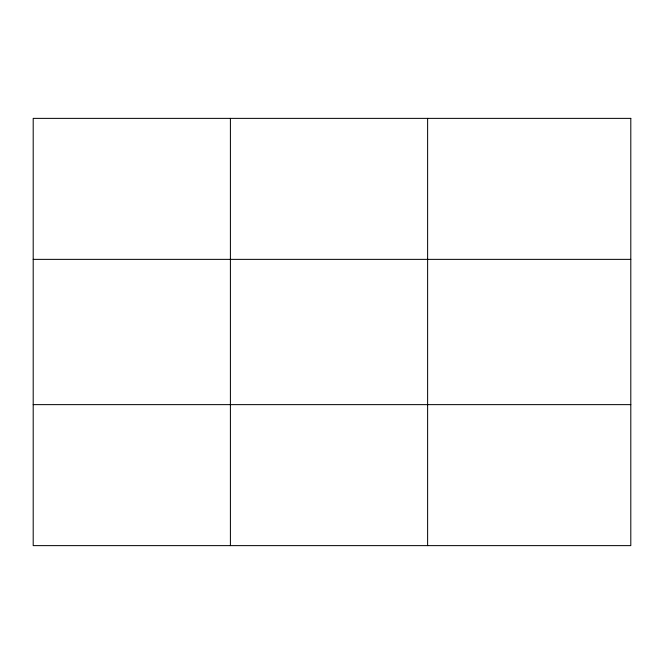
<?xml version="1.0" encoding="UTF-8"?>
<svg xmlns="http://www.w3.org/2000/svg" width="664" height="664" viewBox="0 0 664 664"><rect width="100%" height="100%" fill="white"/><g stroke="black" fill="none" stroke-linecap="round" stroke-linejoin="round"><path stroke-width="1" d="M230.408 118.375L230.408 545.625M427.616 118.375L427.616 545.625M33.2 259.367L630.8 259.367M33.2 404.633L630.8 404.633M630.8 118.375L630.8 545.625L33.2 545.625L33.2 118.375L630.8 118.375"/></g></svg>
